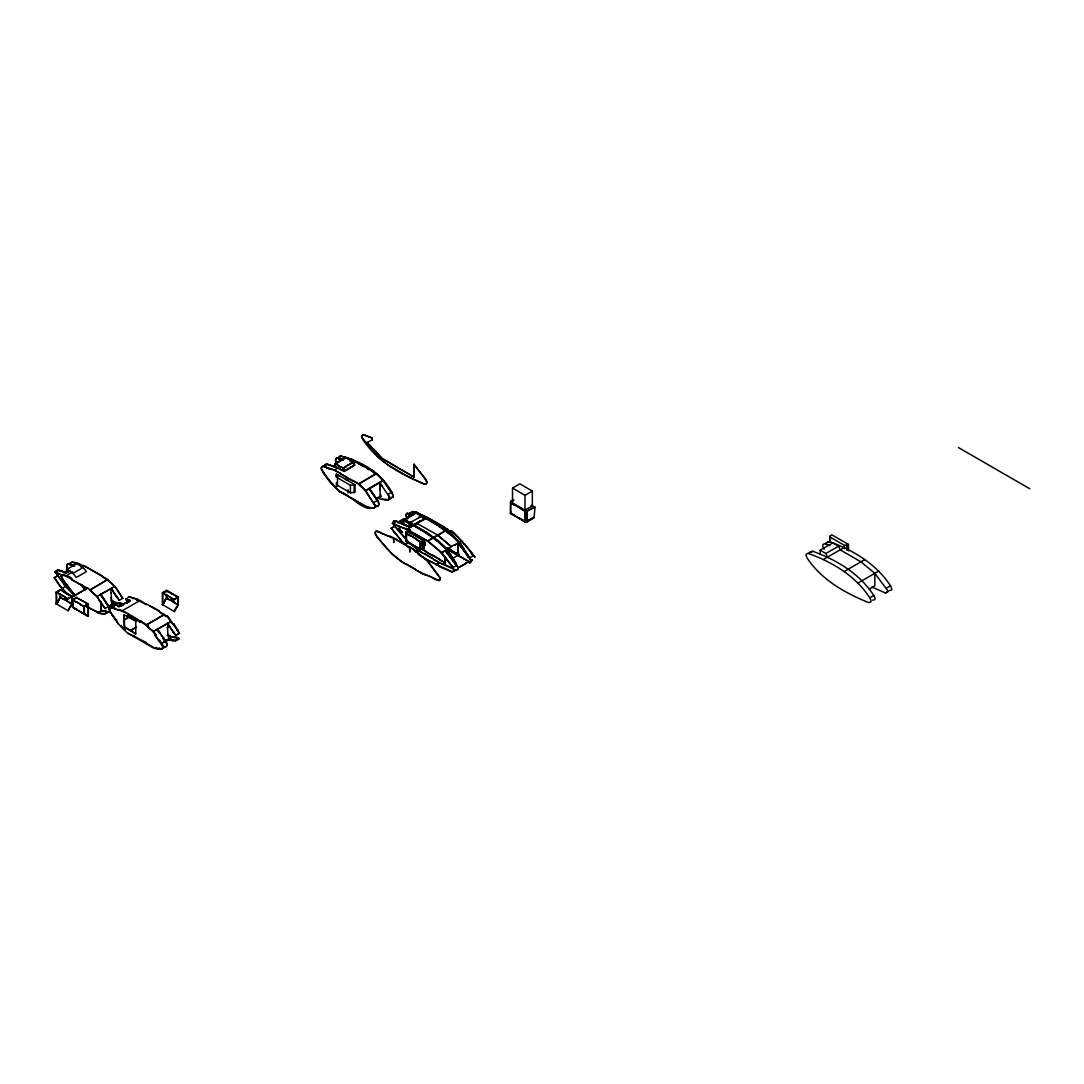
<?xml version="1.0" encoding="UTF-8"?>
<svg xmlns="http://www.w3.org/2000/svg" width="1084" height="1084" viewBox="0 0 1084 1084"><rect width="100%" height="100%" fill="white"/><g stroke="black" fill="none" stroke-linecap="round" stroke-linejoin="round"><path stroke-width="1.5" d="M64.159 599.1L71.829 604.127L72.127 596.281L60.487 589.561L56.205 592.027L56.205 604.073L60.487 597.338L60.487 593.842M71.829 604.127L72.127 600.563M174.7 601.999L174.375 602.785L178.047 604.899L178.345 597.067L166.692 590.333L162.424 592.799L162.424 604.845L166.692 598.111L166.692 594.615M178.047 604.899L178.345 601.335M174.375 602.785L170.364 599.886M422.448 553.125L418.343 550.428L439.25 562.501L455.578 570.103L458.112 569.263A3.482 2.005 60 0 0 458.126 567.311L445.334 550.577M409.481 535.686L405.809 533.572L405.972 531.878L407.543 530.97L424.101 540.523L424.101 542.759L423.803 540.699M405.972 531.878L406.636 532.176L405.809 533.572M423.803 548.138C423.112 551.959 424.359 535.062 424.101 548.639L420.186 549.642L405.809 541.35L405.972 539.656M409.481 543.125L405.917 540.442M513.518 499.656L510.713 501.282L510.537 502.976L514.209 505.103M513.87 500.144L510.537 502.976L510.537 513.233L514.507 515.185L510.537 513.233M531.323 505.645L534.995 507.136L534.073 517.84L527.258 521.77L524.913 521.865L510.537 513.572L511.106 511.987L510.591 513.125M830.141 542L830.303 535.767L831.875 534.873L848.433 544.425L848.433 550.916M99.023 599.791L97.004 596.444L90.04 589.981L107.736 579.479L109.376 581.444L101.91 576.458M140.92 621.227L140.364 622.175L140.92 621.227L146.706 624.899L164.348 614.709L158.576 611.037M383.316 480.361L391.365 492.488L383.18 480.578L376.351 473.898L370.565 470.226L378.424 475.117L383.18 480.578L365.525 490.767L358.75 483.789L352.91 480.429M376.405 473.6L358.696 484.101M338.276 489.778L339.915 491.77L330.335 482.692L321.325 469.44A4.458 2.575 60 0 1 321.338 467.529L322.91 466.161L326.962 467.353M408.98 532.474L409.82 529.669M409.264 532.705L410.118 529.913M439.589 580.252L440.145 579.642A3.482 2.005 60 0 0 440.158 577.691L427.475 560.699L409.901 547.054M416.256 551.404L427.177 560.862L439.86 577.853A3.482 2.005 60 0 1 439.86 579.804M438.952 550.55L453.126 567.501L441.703 552.474L427.801 540.97L407.028 529.304L394.847 524.764M444.25 527.569C449.765 530.455 458.952 537.176 464.02 544.073L464.467 543.707C495.483 583.449 448.424 522.258 450.836 531.702L450.903 531.404M387.34 548.748C392.164 555.049 400.714 560.902 405.85 564.29M407.394 546.065L401.432 540.767L391.297 528.125L394.739 526.133L408.546 542.149L418.614 550.577L416.012 552.068M405.308 538.382L408.451 542.407L415.308 547.434M415.985 548.775L418.316 550.74M91.422 591.796L90.08 589.669L71.693 579.737M109.674 581.268L117.14 589.262L122.695 598.368L114.66 586.254L109.376 581.444M151.76 630.156L147.749 627.108L148.481 626.295L146.746 624.587M148.481 626.295L147.749 627.108M151.381 629.98L153.671 631.362L155.866 634.547L154.971 635.183L158.82 640.766L159.7 640.129L163.101 645.983A4.485 2.588 60 0 1 163.088 647.88L161.286 649.411L153.969 648.259L127.37 632.893L118.088 623.652L109.078 610.4A4.458 2.575 60 0 1 109.091 608.49L111.381 606.999L114.958 608.165L114.525 609.167L119.064 610.129M170.134 619.154C169.47 621.335 169.592 616.268 166.692 615.78L165.96 616.593L160.012 612.501M166.692 615.78L179.537 633.124L175.757 635.427L173.562 632.243M167.641 623.612L175.757 635.427M172.478 623.639L171.326 621.173L153.115 631.674C141.408 620.143 125.88 611.159 109.931 607.392M367.679 493.911L365.66 490.551L360.186 485.659M360.389 485.754L358.75 483.789M121.218 625.915L121.408 625.414M125.324 629.994L125.514 629.506M337.124 489.101L331.623 483.152M67.344 594.222L59.39 585.482L54.363 577.65L57.818 575.658L65.718 586.254L74.999 595.495L63.4 580.387L61.341 575.536L60.65 575.374L63.116 580.55L74.701 595.658L63.929 584.384L74.701 595.319M120.676 626.227L124.782 630.319M374.603 507.719L374.793 507.244A4.485 2.588 60 0 0 374.807 505.347M392.543 497.366L393.031 496.716A4.485 2.588 60 0 0 393.045 494.819L391.839 492.15C381.514 473.058 360.525 460.592 340.132 456.079L339.59 457.001A4.458 2.575 60 0 0 339.482 458.22M448.641 548.667L441.594 552.732L448.749 548.409M454.779 544.927L461.825 540.862L454.67 545.184M458.261 543.111L462.543 548.585M402.367 532.407L399.007 528.762L402.652 532.244M162.424 604.845L166.408 597.948M72.127 603.964L60.203 597.149L56.3 603.91L59.403 599.696M64.186 598.734L67.262 600.509M69.254 608.381L68.156 610.753L72.059 603.991L70.555 606.132M69.159 608.327L70.46 606.078M72.75 607.013L76.137 609.547M73.834 608.124L88.387 616.051L88.387 604.005L79.105 598.991L88.387 604.344L87.099 605.089M74.132 608.287L76.639 609.262L72.533 607.365L72.465 599.75L76.734 597.284L79.105 599.33M75.135 608.869L77.032 609.493M72.465 599.75L84.403 606.647L84.403 613.978L80.202 611.796L88.292 615.997L86.788 615.604M84.403 613.978L85.487 614.845M86.49 615.427L84.389 613.734M176.76 606.904L178.264 604.777L174.375 611.525L162.519 604.682L164.321 602.718M178.345 604.736L166.408 597.921L162.519 604.682M170.608 599.628L173.481 601.281M175.378 609.113L176.678 606.85M175.459 609.154L174.375 611.525M376.012 531.35L375.403 531.905A3.686 2.127 60 0 0 375.389 534.548L387.205 548.978M394.142 532.312L391.297 528.125M398.18 529.995L394.739 526.133M397.882 530.157L405.47 538.436M401.432 540.767L394.278 532.095M426.229 483.816L426.784 483.207A3.482 2.005 60 0 0 426.784 481.255L414.115 464.264L413.817 476.987L382.3 458.451L367.124 442.462L382.002 458.613L414.115 477.15L414.115 464.264M62.1 588.192L64.552 590.997M97.004 596.444L105.04 608.571L115.514 602.487L120.839 603.138M114.511 586.471L96.869 596.661L95.175 595.008M153.671 631.362L171.096 621.62M156.99 629.587L159.023 632.921M377.34 500.523L369.116 488.559L377.34 500.523A4.268 2.466 60 0 1 378.628 504.453A4.268 2.466 60 0 1 376.839 506.282L375.105 505.998L365.376 490.727L358.452 483.952L334.224 469.968L323.086 466.364L321.636 467.367A4.458 2.575 60 0 0 321.528 467.936M379.725 482.57L381.92 485.767M162.058 649.045L162.532 648.191A4.485 2.588 60 0 0 162.559 646.308L153.115 631.674M392.842 497.19L389.305 497.786M447.502 553.504L456.581 565.523L445.145 550.496L447.638 553.531M469.643 562.853L471.052 561.797A3.482 2.005 60 0 0 471.052 559.845L460.429 546.038M470.903 552.881L473.247 555.889L471.35 552.515M469.955 557.677L464.508 551.092M110.121 607.325L109.633 608.165A4.458 2.575 60 0 0 109.62 610.075L110.094 611.484M362.652 434.914L362.327 435.307A3.686 2.127 60 0 0 362.327 437.936L376.351 454.941M393.98 520.97L393.668 521.363A3.686 2.127 60 0 0 393.655 524.006L393.966 524.778M406.92 513.504L406.595 513.897A3.686 2.127 60 0 0 406.581 516.54L406.906 517.312M65.718 586.254L61.964 588.409L54.363 577.65M64.213 584.208L57.818 575.658M110.311 613.083L111.178 612.406M115.798 620.549L116.665 619.885M105.04 608.571L98.901 599.804M102.804 597.691L108.495 606.566L100.46 594.452L102.682 597.691M117.235 597.013L119.24 600.373L111.205 588.246L113.251 591.647M159.145 640.441L159.362 640.441M339.617 491.946C350.254 493.708 363.845 513.708 375.091 507.068A4.485 2.588 60 0 0 375.105 505.185L367.571 493.911M373.885 502.515L377.638 500.347L369.414 488.396M380.389 497.055L379.576 482.529L387.787 494.48A4.268 2.466 60 0 1 389.075 498.423A4.268 2.466 60 0 1 387.286 500.239L380.43 499.101L377.693 497.529M116.76 597.352L113.142 591.647M167.735 623.381L169.768 626.715M169.212 627.04L170.093 626.403M174.063 624.032L173.183 624.669L174.063 624.032L177.573 629.926M161.895 643.313L165.351 641.322L163.698 637.812L162.817 638.449L165.012 641.633M179.212 633.435L177.356 629.939M470.117 562.718L470.754 561.973A3.482 2.005 60 0 0 470.754 560.022L458.085 543.03L458.085 555.577L446.743 548.355M397.692 522.176L403.465 518.951L426.866 532.474L438.966 541.417L447.136 549.046L456.228 563.707L455.578 564.127C445.727 542.176 423.18 531.174 403.397 519.886M467.922 557L468.573 556.58L459.481 541.919L451.31 534.29L439.21 525.347L415.809 511.824L408.668 515.808L409.061 516.485L415.741 512.759C435.524 524.046 458.071 535.049 467.922 557L468.207 556.837M340.43 455.903L339.292 457.177A4.458 2.575 60 0 0 339.184 457.746M71.991 579.235C71.91 574.235 45.894 574.506 58.455 569.913L66.558 572.542M68.102 569.818A4.228 2.439 60 0 1 66.801 565.848A4.228 2.439 60 0 1 68.617 564.046L72.357 561.891L80.216 564.168M54.769 572.447L58.224 570.455L59.484 570.861L58.17 570.089A4.228 2.439 60 0 0 56.341 571.891A4.228 2.439 60 0 0 57.655 575.848M74.823 563.03L72.425 562.257L68.915 563.883L70.162 564.29M59.417 570.496L66.327 573.084L69.01 571.525M72.14 564.927L74.579 565.712M58.062 573.775L65.894 576.051L83.956 586.823M66.558 569.588L76.72 563.734L83.197 567.474L86.395 571.647L76.232 577.515L73.034 573.341L66.558 569.588L66.558 572.691M54.2 577.84L57.953 575.672A4.228 2.439 60 0 1 56.639 571.715A4.228 2.439 60 0 1 58.455 569.913M63.753 572.948L66.652 571.282M61.395 571.132L66.273 572.704L70.297 570.387M72.655 571.769L65.894 576.051M80.799 567.067L83.509 565.496L102.194 575.943M73.034 573.341L83.197 567.474M79.986 564.71L83.509 565.496L107.736 579.479L90.04 589.981M57.493 591.62L56.205 592.365L67.858 598.747L72.127 596.62L61.707 590.604M57.791 591.457L60.487 589.561M57.791 591.796L56.504 592.542L56.802 601.132M59.2 590.983L60.189 590.075M56.205 592.027L65.487 597.04M63.861 592.189L68.17 594.33M60.189 594.005L60.487 597.23M68.848 597.84L72.127 596.281M65.203 597.555L67.858 599.086L69.146 598.354M82.831 587.325L85.148 589.628L82.289 584.926M72.398 596.661L87.75 587.785M72.398 596.999L87.75 588.138M74.037 599.167L72.465 600.089L76.137 602.203M74.335 599.005L77.032 597.785L75.745 598.531M74.335 599.344L73.048 600.089L73.048 607.189L72.75 601.498M363.303 434.752L372.069 437.814L371.771 440.145L372.069 437.814M72.75 603.856L72.764 607.257L76.436 609.371M72.764 607.257L88.089 616.349M363.086 434.67L362.042 435.47A3.686 2.127 60 0 0 362.029 438.112L363.574 440.118M80.433 604.696L84.105 606.81L85.69 605.902M110.839 592.623L111.218 588.571L100.175 594.628M323.086 466.364L327.124 464.033L334.929 466.825M336.352 463.302A4.228 2.439 60 0 1 337.273 458.166L341.325 455.836M338.791 457.692L340.552 455.971M325.105 465.456A4.228 2.439 60 0 1 326.826 464.196L337.978 467.814L343.994 471.283L354.739 465.077L353.655 461.919L345.674 457.312L334.929 463.518L334.929 465.686M338.601 458.938L340.566 459.575M85.392 605.387L86.801 604.574M88.387 604.005L84.105 606.471L84.105 614.14M330.119 465.605L328.14 464.968M341.026 455.998L352.178 459.616L369.495 469.616M345.674 457.99L335.227 463.681L335.227 465.524M342.083 459.724L345.972 457.489M336.623 463.22L341.189 460.578M322.571 472.123L330.01 481.282M335.525 464.575L335.525 463.518L337.72 464.792M86.625 606.539L99.484 612.948M330.932 468.64L340.661 473.342M345.674 457.651L353.37 462.096L354.454 465.253L345.742 470.619M86.625 606.877L99.579 613.314M335.525 466.757L342.165 470.564M334.224 469.968L338.303 467.99M349.685 461.052L352.476 459.44M340.999 466.689L343.208 467.949L343.669 470.334M101.381 606.498L101.137 601.783M111.083 597.338L112.031 604.479L109.064 605.875M345.661 466.269L353.248 462.516L354.454 465.253M334.929 463.518L342.91 468.125L353.655 461.919M345.959 466.703L343.086 468.383L344.292 471.459M350.322 463.505L353.37 462.096M346.108 466.784L343.208 467.949M336.379 473.965L336.379 477.041L336.379 473.965L355.064 484.751L355.064 492.258L350.417 492.813L337.463 485.334L337.463 475.713L338.425 475.144M343.411 470.334L344.292 471.12L342.463 470.049M103.671 610.834L106.395 611.647L101.313 610.685L97.858 613.016M119.24 600.373L122.871 598.205M101.598 610.861L101.083 606.661M109.376 606.376L115.514 602.826L120.934 603.517M344.034 471.12L354.183 465.253M113.834 604.994L118.82 605.59L122.275 603.585L118.82 605.59M110.825 607.311L115.378 604.682L119.863 606.132M118.17 606.742L130.053 600.251L125.69 599.493L129.023 596.81L137.14 598.937L136.706 599.94L137.14 598.937M336.663 477.204L336.663 474.467L339.035 475.835M113.793 606.362L111.489 607.69L111.381 606.999M116.638 605.089L114.836 605.007A4.228 2.439 60 0 0 113.007 607.419M126.394 600.211L126.828 599.208L126.394 600.211L128.373 600.848L128.806 599.845M108.685 606.403A4.268 2.466 60 0 1 109.958 610.346A4.268 2.466 60 0 1 108.17 612.162L106.395 611.647M99.2 613.124L104.62 613.788L108.17 612.162M99.294 613.476L104.714 614.154L108.468 611.999A4.268 2.466 60 0 0 108.928 611.972M118.061 606.051L118.725 606.417M377.124 456.35L387.273 464.508L408.234 476.608L424.251 484.033C400.795 474.535 377.882 461.676 363.276 440.294M129.023 596.81L137.261 599.628M119.308 606.783L130.053 600.59M120.771 606.362L123.454 604.818M126.15 603.273L130.175 600.942M126.584 603.219L129.267 601.674M336.379 483.071L336.663 486.309L336.961 483.071M345.661 478.979L348.316 480.524L345.362 479.494M113.454 615.509L112.6 616.173L111.625 613.788M121.977 610.929L140.175 600.414L146.313 604.587L137.885 600.319M124.118 614.913L124.674 626.782L135.771 633.815L124.118 627.094L124.118 614.913L136.313 621.322L126.123 615.441M164.009 592.23L166.692 590.672L178.345 597.406L174.077 599.533L162.424 593.138L165.405 591.756M128.102 615.102L128.657 614.154L128.102 615.102L140.364 622.175M146.313 603.951L159.118 610.712M162.424 592.799L171.706 597.826M337.463 477.827L350.417 485.307L355.064 484.751M358.452 483.952L376.69 473.423M170.08 592.962L172.939 594.615M124.294 619.736L128.359 617.392L124.199 619.967M118.088 623.652L116.354 620.224M166.408 595.915L166.692 598.016M346.053 494.981L348.777 496.553M175.066 598.612L178.345 597.067M171.407 598.327L174.077 599.872L175.364 599.127M365.376 490.727L383.614 480.198M130.636 630.373L136.069 627.243M379.671 489.887L379.793 486.567M130.636 630.671L136.15 627.311M127.37 632.893L146.313 642.568M328.357 479.426L339.915 491.77L358.316 502.055M146.191 624.912L164.402 614.398L166.137 616.091M376.27 498.667L378.953 497.122M376.568 498.816L380.592 496.499L380.498 494.575L380.687 496.878L376.663 499.209M376.663 498.87L380.687 496.878M387.787 494.48L391.839 492.15M366.229 507.298L373.844 508.288M375.294 505.442L376.839 506.282M382.056 499.019L387.476 499.697L391.039 498.084M375.105 505.998L377.124 506.106A4.268 2.466 60 0 0 378.912 504.29A4.268 2.466 60 0 0 377.638 500.347M388.086 494.318A4.268 2.466 60 0 1 389.373 498.247A4.268 2.466 60 0 1 387.584 500.076L385.457 499.575M374.427 507.231L376.731 505.903M373.086 508.437L377.124 506.106M387.286 500.239L391.785 497.935M159.348 632.609L165.893 641.01A4.268 2.466 60 0 1 167.18 644.939A4.268 2.466 60 0 1 165.391 646.769L162.532 648.408M166.99 627.555L168.088 627.528L167.329 623.205M413.817 464.426L425.7 479.087M173.02 632.555L173.901 631.931M177.017 630.251L177.898 629.614M168.494 635.373L167.397 635.414L168.494 635.373L168.697 639.397L165.473 640.671M164.687 641.43L172.18 637.107L168.047 634.723M161.34 643.639L172.085 637.08L174.28 637.026C178.481 635.969 177.153 639.736 177.668 637.582M176.096 635.116L179.537 633.124M153.969 648.259L156.245 648.232L156.069 647.514L156.245 648.232M164.687 642.067L168.725 639.736L170.893 640.102L168.725 639.736M177.857 638.286L173.725 637.338M163.128 645.712L162.763 646.741L164.836 647.08A4.268 2.466 60 0 0 166.624 645.265A4.268 2.466 60 0 0 165.351 641.322M170.161 639.723L175.391 640.17L178.846 638.178L179.036 638.882L175.581 640.874L170.337 640.414M156.069 647.541L155.608 648.178L162.261 648.977M163.318 646.416L162.573 646.037L164.836 647.08M155.513 647.839L159.104 649.113L159.47 648.083M162.343 647.704L164.646 646.376M162.437 648.042L164.741 646.701M175.581 640.874L178.941 638.503M160.825 649.397L161.286 648.706M376.663 531.187L396.175 539.466M395.132 524.588L392.367 523.152L396.107 520.984L406.581 525.157L406.297 526.851M407.57 513.355L408.749 513.694L412.489 511.526L424.711 516.106M392.422 523.504L395.863 521.512L394.63 520.821M411.392 512.556L409.088 513.884L407.056 513.437M403.465 518.951L426.5 532.583L438.749 541.661L446.838 549.209L456.228 563.707M408.668 515.808L409.346 516.323M415.809 511.824L438.925 525.51L451.012 534.453L459.209 542.325M377.855 531.526L380.863 532.434M395.823 521.16L401.622 523.518M403.397 523.884L403.099 520.063L416.324 512.42M416.622 512.583L403.397 520.225L403.397 524.764M406.73 518.64L413.275 514.859M376.649 536.729L392.814 554.751M391.161 528.342L394.901 526.187L394.4 525.51M403.695 522.393L403.695 520.063M399.888 528.26L398.533 528.491L399.684 527.894M403.099 520.063L408.817 523.355L421.839 516.079L418.573 517.366M412.001 521.675L409.251 523.26M418.79 517.84L421.297 515.97L416.039 512.935M412.245 521.621L408.953 523.437L410.511 527.339L398.587 522.596M410.037 526.052L409.102 523.179M407.476 525.794L410.768 526.81L410.104 525.93M390.077 536.106L396.473 539.304M394.793 524.399L410.687 531.092M419.101 522.38L407.028 529.304L419.738 521.119L420.172 521.716L427.191 517.718L415.497 512.447M413.641 524.751L420.05 521.119M419.928 521.445L427.15 517.353L444.535 527.054M393.912 542.393L393.614 539.019M406.636 531.837L407.543 531.309M422.53 549.547L422.597 541.052L424.101 540.862L407.178 531.187L407.841 531.485M427.15 517.353L450.605 531.58M409.779 542.948C401.744 543.03 408.099 523.057 406.229 541.024M405.104 544.141L408.546 542.149M405.009 544.398L408.451 542.407M426.5 533.22L438.884 542L446.852 549.452M438.844 526.092L450.93 535.049M416.513 539.751L420.186 541.864L422.597 541.052M410.402 531.594L427.76 541.282L438.722 550.428M512.515 488.098L519.846 483.857L532.339 491.066L532.339 505.903L524.995 510.144L512.515 502.935L512.515 488.098L524.995 495.307L532.339 491.066M410.159 551.783L409.874 548.396M422.232 549.032L422.896 549.331L422.232 541.607L424.101 540.523M423.803 542.583L424.928 542.271L424.928 545.496L424.101 545.631L424.928 545.496M416.812 547.014L420.199 548.978L420.199 541.539L406.283 533.138M424.101 542.759L424.928 542.271M396.473 539.642L413.573 549.182M424.386 545.794L423.803 543.572M420.199 548.978L420.199 541.539L420.186 549.642M415.904 551.864L418.343 550.428M400.348 561.119L421.595 573.043L439.034 580.523M422.896 548.992L420.186 549.303L409.779 543.301M510.591 502.529L513.518 499.995M426.188 552.095L432.299 555.631M424.115 553.409L432.638 558.341M448.356 548.423L454.494 544.696M459.481 541.919L468.573 556.58M420.077 555.74L439.44 566.105M450.443 550.035L455.944 553.219L447.895 548.233M521.241 509.155L524.913 511.282L527.258 511.174L532.881 507.935M425.768 559.358L452.109 571.729L455.551 569.737M433.763 559.669L442.922 564.466M439.643 559.872L445.443 562.881L421.297 548.938M452.57 552.068L447.678 549.236M532.583 507.434L533.409 506.946M510.537 502.637L524.913 510.943L527.258 510.835L534.995 507.136M415.795 570.035L421.595 573.043M439.562 562.677L435.822 564.832M425.213 574.317L434.237 578.328M452.462 558.477L458.369 555.076M521.539 519.236L518.721 517.61M524.913 521.865L525.212 511.106L524.913 521.526L514.209 515.347M528.45 520.401L533.789 517.325M525.659 521.594L533.707 517.705M452.191 567.948L443.18 563.937M453.126 567.501L457.028 565.143M469.67 557.853L473.41 555.686M439.183 566.62L452.136 572.095L457.814 569.439A3.482 2.005 60 0 0 457.827 567.488L456.73 565.32M465.415 563.287C478.871 556.011 445.7 574.683 465.7 563.802M469.928 561.444L472.217 560.116L468.518 562.637L469.941 562.677M433.966 578.856L437.909 580.306M808.84 553.639C832.675 562.284 855.764 576.051 869.761 597.799L870.859 599.967A3.482 2.005 60 0 1 870.845 601.918L868.609 602.582C845.141 593.07 822.241 580.211 807.634 558.829L806.388 556.648A3.686 2.127 60 0 1 806.388 554.019L812.878 551.309C836.712 559.967 859.802 573.721 873.785 595.468L874.883 597.636A3.482 2.005 60 0 1 874.883 599.587L872.647 600.251M824.314 549.209L823.054 547.027A3.686 2.127 60 0 1 823.068 544.385L829.545 541.675C853.379 550.333 876.468 564.1 890.465 585.834L891.563 588.002A3.482 2.005 60 0 1 891.549 589.953L889.314 590.617M820.154 554.195L820.154 550.198L832.797 542.908L838.515 546.201L840.168 549.832L860.94 561.824L874.842 573.341L887.525 590.333A3.482 2.005 60 0 1 887.511 592.284L885.276 592.948L871.942 587.013M820.154 550.198L825.872 553.504L838.515 546.201M830.141 537.122L844.517 545.428L848.433 544.425M823.501 559.452L844.206 547.501M844.273 571.458L864.978 559.493M858.176 582.962L878.88 571.011M869.232 589.14L874.842 585.902L874.842 573.341M869.761 597.799L873.785 595.468M886.427 588.165L890.465 585.834M885.276 592.948L887.972 591.403M394.413 520.726L393.37 521.539A3.686 2.127 60 0 0 393.356 524.182L394.617 526.363M407.34 513.26L406.297 514.073A3.686 2.127 60 0 0 406.297 516.702L407.543 518.884M375.728 531.512L376.446 531.106M398.085 522.854L403.695 519.724L426.784 533.057M367.124 442.462L372.069 439.969M426.147 483.952L424.251 484.033M439.508 580.387L437.624 580.468M60.65 575.374L63.373 574.899M60.799 575.753L64.891 575.048M362.788 434.833L364.78 434.928M394.115 520.903L396.107 520.984M376.148 531.268L378.14 531.363M527.258 521.431L524.886 521.296L525.686 521.499M422.53 541.431L420.186 541.864M358.872 464.06L361.311 464.06L374.278 471.54L374.278 473.654M510.659 512.326L511.011 513.139M405.917 532.325L405.809 541.35M120.541 603.314L122.275 603.585M114.132 604.818L112.059 604.479L114.227 605.184M106.286 611.281L103.766 611.213M106.002 611.457L108.075 611.783M177.126 637.893L178.846 638.178M389.21 497.421L390.931 497.705M351.501 498.125L366.473 506.77L370.416 507.42M120.636 603.68L122.37 603.964M177.302 638.598L179.036 638.882M344.671 457.529L352.178 459.616M336.65 463.125A4.228 2.439 60 0 1 337.571 457.99L338.831 458.397M340.796 459.033L343.384 459.873M337.273 458.166L342.95 459.995M331.419 466.025L334.007 466.865M78.956 564.1L76.246 562.881M68.617 564.046L74.281 565.889M69.932 564.832L71.91 565.469M54.715 572.081L58.292 573.246M136.598 599.249L140.215 600.766M125.581 598.802L126.828 599.208M128.657 614.154L122.519 610.604L118.942 609.452L118.508 610.455M825.52 544.005L829.91 545.753M364.481 435.091L371.771 437.99M424.467 516.634L427.191 517.718M409.047 513.518L411.757 514.602M408.749 513.694L411.473 514.764M401.283 523.328L410.47 526.987M392.367 523.152L395.091 524.222M380.619 532.976L389.833 536.634M829.545 541.675L827.106 542.054A3.686 2.127 60 0 0 826.902 542.583M812.878 551.309L810.426 551.688A3.686 2.127 60 0 0 810.222 552.217M455.93 552.867L459.562 554.48M469.792 559.032L472.217 560.116M453.153 569.019L455.578 570.103M421.31 573.219L424.955 574.845M469.806 559.385L472.258 560.469M379.59 482.529L368.845 488.735M101.286 610.671L100.555 601.796M958.486 447.597L1029.8 488.776M531.323 505.307L534.371 507.082M514.507 504.588L521.539 508.653M522.759 519.941L525.212 521.363M353.425 460.673L363.763 466.635M366.487 468.207L369.21 469.778M337.422 465.293L340.715 467.19M416.039 512.583L439.142 525.93M340.362 473.857L352.625 480.93M447.895 547.894L450.727 549.534M452.868 552.23L468.722 561.376M447.678 549.574L468.722 561.715M339.969 491.458L344.834 494.277M358.316 502.393L366.473 506.77M409.779 535.184L416.812 539.236M422.814 549.466L426.486 551.593M432.597 555.116L439.928 559.358M411.175 543.761L415.402 546.201M396.175 539.805L409.603 547.569M417.638 553.992L420.375 555.577M406.148 563.788L416.093 569.534M166.408 590.848L168.847 592.257M175.608 596.159L178.047 597.569L178.047 601.173M166.408 598.178L170.08 600.306M149.592 605.848L157.763 610.563M111.408 600.116L115.514 602.826L111.408 600.455M169.443 636.173L172.18 637.107M71.246 597.663L73.698 599.073M76.422 601.701L80.731 604.181M153.156 647.148L145.771 642.88M60.189 597.406L63.861 599.52M58.102 601.945L56.3 603.91L68.156 610.753M86.693 615.075L88.387 616.051M437.828 535.469L451.364 546.688L437.855 535.157L416.649 523.247M413.275 549.344L415.971 551.58M407.096 546.241L409.183 548.003M398.316 558.978L400.646 560.943M392.882 554.452L398.085 558.856M91.517 591.539L94.972 594.913M83.129 587.149L85.446 588.883M82.018 585.699L85.446 589.127M120.852 625.739L124.958 629.845M64.362 590.902L68.468 595.008M81.991 585.089L85.148 589.059M527.258 511.174L527.081 521.201M80.988 584.29L85.148 589.628M62.52 579.466L74.999 595.495M376.934 536.566L375.999 535.144M328.222 479.413L321.623 469.277A4.458 2.575 60 0 1 321.528 468.586M169.551 626.715L173.345 632.243M157.668 629.045L163.372 638.124M100.744 594.276L108.969 606.241A4.268 2.466 60 0 1 109.985 608.219M425.402 479.25L426.5 481.418A3.482 2.005 60 0 1 426.486 483.369M391.541 492.326L392.76 494.981A4.485 2.588 60 0 1 392.747 496.878M825.872 553.504L827.526 557.135M421.595 516.133L423.749 519.71M342.91 468.125L343.994 471.283M174.28 637.026L174.456 637.717M173.318 639.831L173.508 640.536M172.776 640.156L172.952 640.847M103.386 611.024L101.313 610.685M158.914 648.408L159.104 649.113M326.826 464.196L323.371 466.188M133.169 597.65L133.278 598.341M132.614 597.962L132.736 598.653M128.251 600.157L128.373 600.848M114.836 605.007L114.945 605.699M422.218 541.783L422.218 549.222L420.186 549.303M415.213 512.61L412.489 511.526M167.546 627.839L167.952 635.698M111.137 592.772L111.747 604.33M100.839 601.634L101.083 606.349M458.275 544.642L458.369 555.414M445.388 556.729L445.443 562.881M445.09 556.891L445.145 562.704M846.861 545.333L846.861 550.198M844.517 545.428L844.517 548.667M830.303 535.767L830.303 542.257M527.258 510.835L527.258 521.77M524.995 495.307L524.995 510.144M510.713 501.282L510.537 513.572M424.63 542.108L424.63 545.32M409.874 548.748L409.874 551.959M407.543 530.97L407.476 531.688M393.614 539.358L393.614 542.569M354.089 485.307L354.089 492.813M350.417 485.307L350.417 492.813M348.018 489.792L348.018 492.868M345.674 457.312L345.674 458.369M336.663 482.895L336.663 486.309M335.227 465.863L335.227 466.919M166.692 590.333L166.692 591.918M162.722 593.314L162.722 601.742M162.722 602.081L162.722 605.007M135.771 621.647L135.771 633.815M88.089 607.243L88.089 613.287M72.75 599.913L72.75 601.159M71.842 596.796L71.842 600.401M56.504 601.308L56.504 604.235M375.687 534.371A3.686 2.127 60 0 1 375.701 531.743M325.308 465.835A4.228 2.439 60 0 1 327.124 464.033M67.628 568.341A4.228 2.439 60 0 1 68.915 563.883M113.563 606.484A4.228 2.439 60 0 1 115.378 604.682M427.801 540.97L447.922 529.344L427.801 540.97M155.866 634.547L154.971 635.183L155.866 634.547M134.05 635.481L133.508 636.443L134.05 635.481M330.701 469.182L326.731 467.895L330.701 469.182M116.11 620.197L112.899 615.834L116.11 620.197"/></g></svg>
